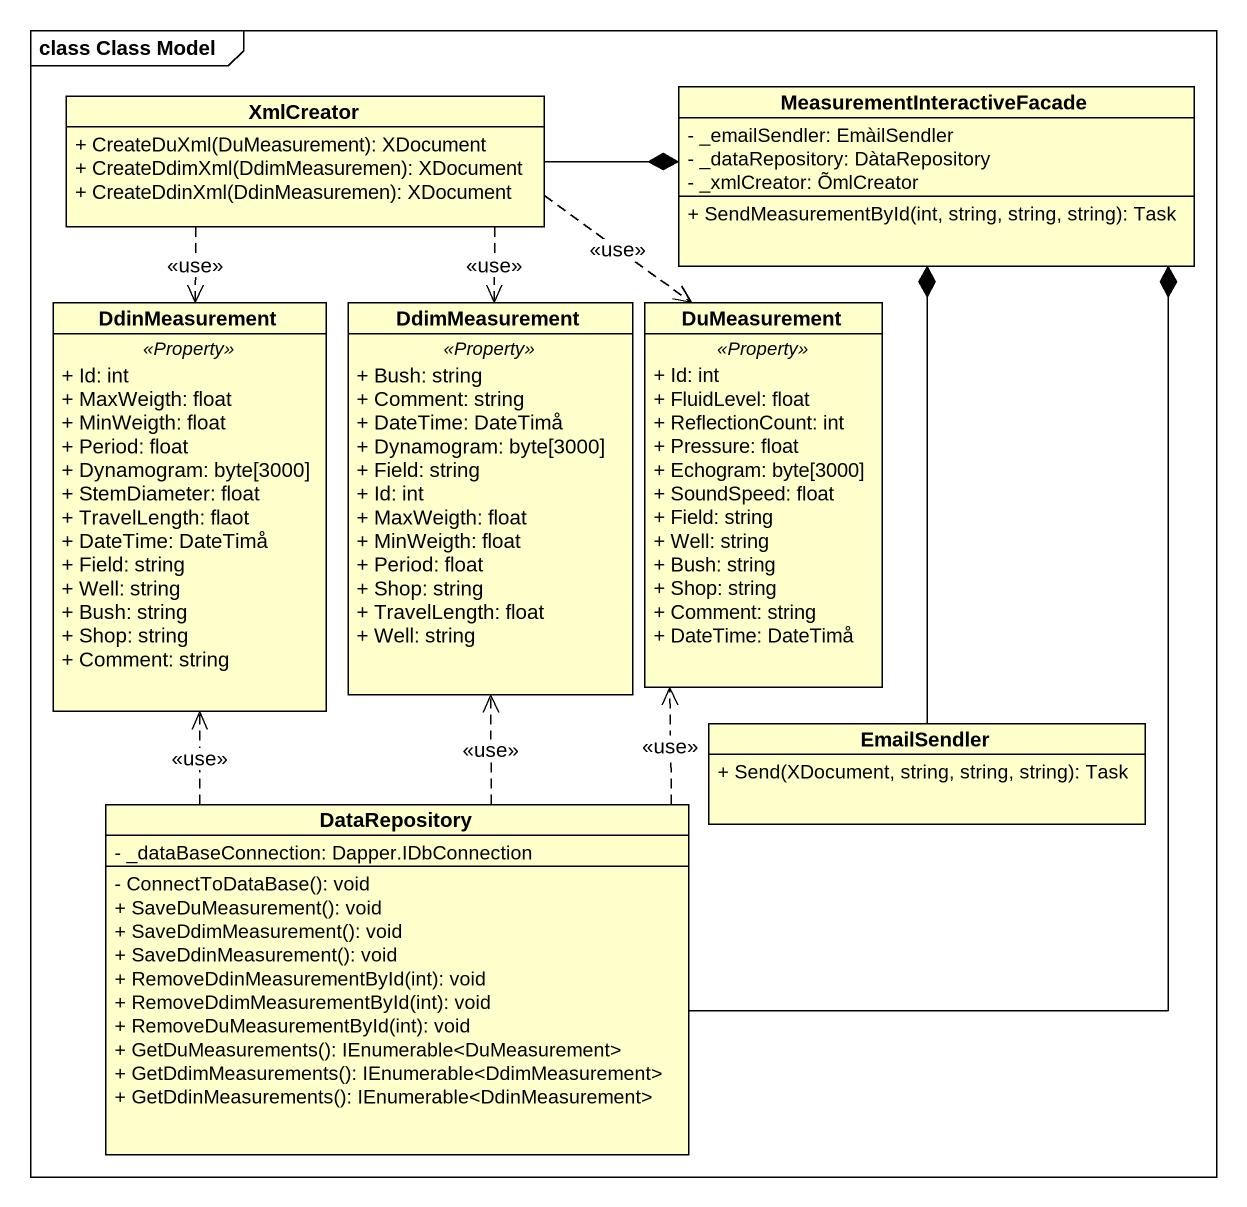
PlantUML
@startuml
mainframe class Class Model
hide circle
hide empty members
skinparam classAttributeIconSize 0
class XmlCreator {
  + CreateDuXml(DuMeasurement): XDocument
  + CreateDdimXml(DdimMeasuremen): XDocument
  + CreateDdinXml(DdinMeasuremen): XDocument
}
class MeasurementInteractiveFacade {
  - _emailSendler: EmàilSendler
  - _dataRepository: DàtaRepository
  - _xmlCreator: ÕmlCreator
  + SendMeasurementById(int, string, string, string): Task
}
class DdinMeasurement {
  .. <<Property>> ..
  + Id: int
  + MaxWeigth: float
  + MinWeigth: float
  + Period: float
  + Dynamogram: byte[3000]
  + StemDiameter: float
  + TravelLength: flaot
  + DateTime: DateTimå
  + Field: string
  + Well: string
  + Bush: string
  + Shop: string
  + Comment: string
}
class DdimMeasurement {
  .. <<Property>> ..
  + Bush: string
  + Comment: string
  + DateTime: DateTimå
  + Dynamogram: byte[3000]
  + Field: string
  + Id: int
  + MaxWeigth: float
  + MinWeigth: float
  + Period: float
  + Shop: string
  + TravelLength: float
  + Well: string
}
class DuMeasurement {
  .. <<Property>> ..
  + Id: int
  + FluidLevel: float
  + ReflectionCount: int
  + Pressure: float
  + Echogram: byte[3000]
  + SoundSpeed: float
  + Field: string
  + Well: string
  + Bush: string
  + Shop: string
  + Comment: string
  + DateTime: DateTimå
}
class EmailSendler {
  + Send(XDocument, string, string, string): Task
}
class DataRepository {
  - _dataBaseConnection: Dapper.IDbConnection
  - ConnectToDataBase(): void
  + SaveDuMeasurement(): void
  + SaveDdimMeasurement(): void
  + SaveDdinMeasurement(): void
  + RemoveDdinMeasurementById(int): void
  + RemoveDdimMeasurementById(int): void
  + RemoveDuMeasurementById(int): void
  + GetDuMeasurements(): IEnumerable<DuMeasurement>
  + GetDdimMeasurements(): IEnumerable<DdimMeasurement>
  + GetDdinMeasurements(): IEnumerable<DdinMeasurement>
}
XmlCreator -right-* MeasurementInteractiveFacade
XmlCreator ..> DdinMeasurement : <<use>>
XmlCreator ..> DdimMeasurement : <<use>>
XmlCreator ..> DuMeasurement : <<use>>
EmailSendler -up-* MeasurementInteractiveFacade
DataRepository -up-* MeasurementInteractiveFacade
DataRepository .up.> DdinMeasurement : <<use>>
DataRepository .up.> DdimMeasurement : <<use>>
DataRepository .up.> DuMeasurement : <<use>>
@enduml
